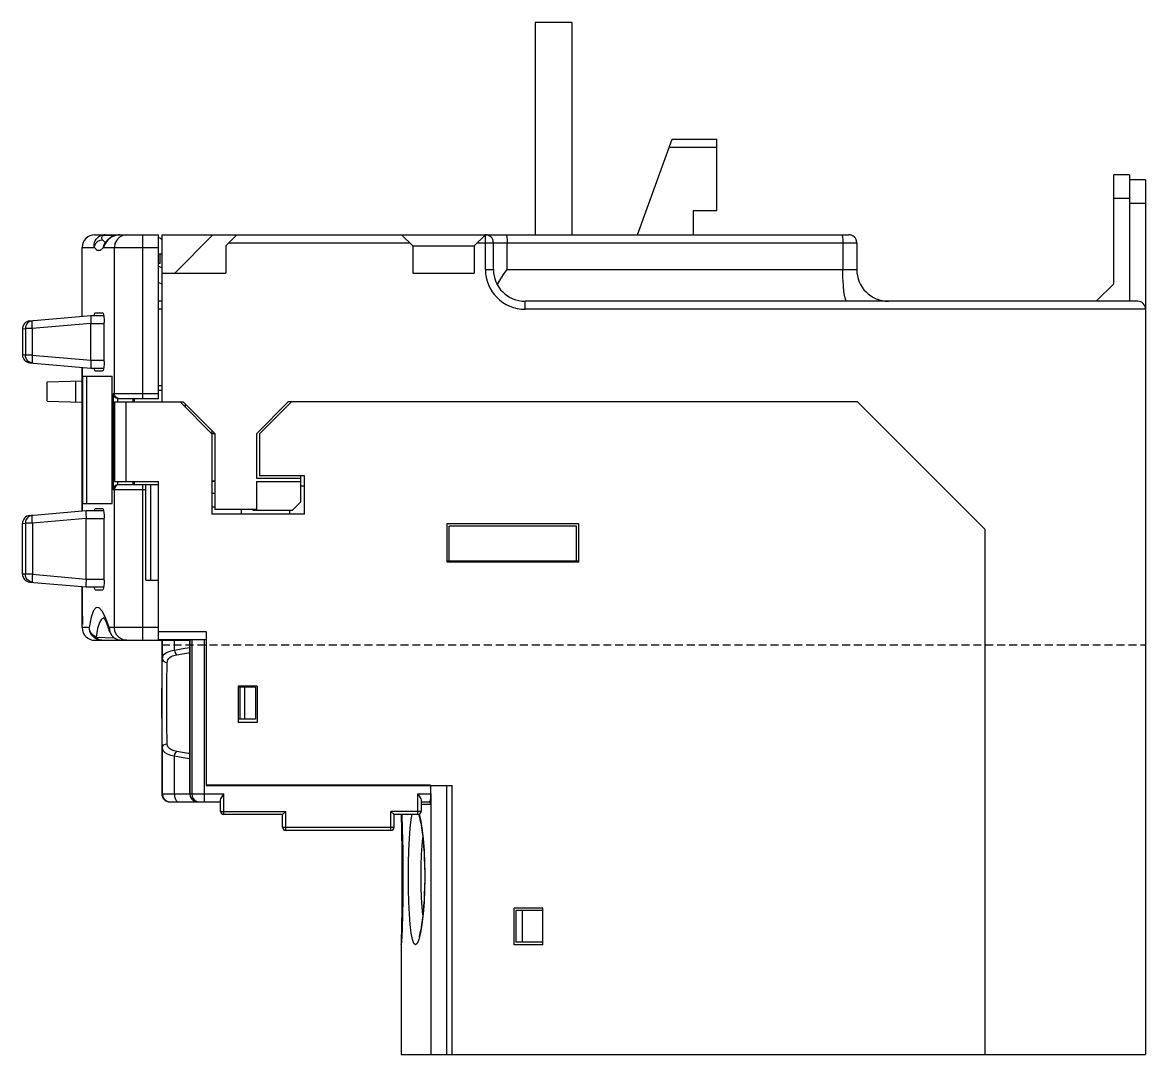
# Model space of a CAD drawing. Extents: x 0 to 70.6, y 0 to 64.8.
import ezdxf

# ---------------------------------------------------------------- set-up
doc = ezdxf.new("R2010")
doc.units = 0
doc.linetypes.add('DASHED', pattern=[0.75, 0.5, -0.25])
doc.layers.add('-15N-THT. THIẾT BỊ ĐÓNG MỞ', color=40, linetype='CONTINUOUS')

# ---------------------------------------------------------------- blocks, each defined once
blk = doc.blocks.new('06 - N - SC ROLE NHIỆT CHIẾU HÔNG LRD0xxx')
at = {"layer": '-15N-THT. THIẾT BỊ ĐÓNG MỞ'}
for p, q in [((-38.35, 39.09), (-38.35, 25.75)), ((-36.05, 39.09), (-38.349, 39.09)), ((-36.05, 39.09), (-36.05, 25.75)), ((-31.93, 25.75), (-29.746, 31.75)), ((-29.928, 31.25), (-26.93, 31.25)), ((-29.746, 31.75), (-26.93, 31.75)), ((-26.93, 27.25), (-26.93, 31.75)), ((-2, 22.675), (-2, 29.509)), ((-1, 29.508), (-2, 29.508)), ((-1, 29.509), (-1, 21.575)), ((0, 29.195), (-1, 29.195)), ((0, 29.195), (0, -25.75)), ((-1, 28.026), (-2, 28.026)), ((0, 27.713), (-1, 27.713)), ((-26.93, 27.25), (-28.43, 27.25)), ((-28.43, 27.25), (-28.43, 25.75)), ((-66.02, 25.75), (-62.02, 25.75)), ((-65.374, 25.272), (-65.544, 25.44)), ((-65.381, 25.75), (-65.426, 25.748)), ((-65.376, 25.726), (-65.376, 25.75)), ((-65.376, 25.726), (-64.679, 25.726)), ((-64.48, 25.75), (-64.524, 25.749)), ((-64.011, 25.75), (-64.254, 25.711)), ((-63.005, 15.455), (-63.005, 25.75)), ((-62.02, 15.455), (-62.02, 25.75)), ((-61.8, 25.75), (-18.65, 25.75)), ((-61.8, 15.25), (-61.8, 25.75)), ((-61, 23.35), (-58.6, 25.75)), ((-57.1, 25.75), (-57.8, 25.05)), ((-46.75, 25.75), (-46.05, 25.05)), ((-41.48, 25.75), (-42.18, 25.05)), ((-41.48, 23.575), (-41.48, 25.75)), ((-66.82, 20.627), (-66.82, 24.95)), ((-66.82, 24.95), (-66.041, 24.95)), ((-65.469, 24.95), (-62.02, 24.95)), ((-65.366, 25.263), (-65.403, 25.221)), ((-65.361, 25.269), (-65.374, 25.272)), ((-65.307, 25.284), (-65.37, 25.184)), ((-65.326, 25.31), (-65.366, 25.263)), ((-65.366, 25.263), (-65.366, 25.263)), ((-64.796, 15.755), (-64.796, 24.95)), ((-57.8, 25.05), (-57.8, 23.35)), ((-57.6, 25.25), (-46.25, 25.25)), ((-46.05, 25.05), (-46.05, 23.35)), ((-46.05, 25.05), (-42.18, 25.05)), ((-42.18, 25.05), (-42.18, 23.35)), ((-41.98, 25.25), (-18.15, 25.25)), ((-40.98, 23.575), (-40.98, 25.25)), ((-40.107, 23.575), (-40.107, 25.25)), ((-19.023, 25.25), (-19.023, 23.575)), ((-18.15, 25.25), (-18.15, 23.575)), ((-62.02, 24.55), (-61.8, 24.55)), ((-61.926, 23.95), (-61.926, 24.55)), ((-61.926, 23.95), (-62.02, 23.95)), ((-61.8, 23.675), (-62.02, 23.755)), ((-61.8, 23.35), (-57.8, 23.35)), ((-46.05, 23.35), (-42.18, 23.35)), ((-41.48, 23.575), (-40.98, 23.575)), ((-40.107, 23.575), (-18.15, 23.575)), ((-62.02, 22.755), (-61.8, 22.675)), ((-3.1, 21.575), (-2, 22.675)), ((-61.8, 21.575), (-62.02, 21.575)), ((-0.5, 21.575), (-38.98, 21.575)), ((-38.98, 21.075), (-38.98, 21.575)), ((-70.114, 20.339), (-66.27, 20.675)), ((-66.27, 20.675), (-65.47, 20.675)), ((-66.007, 20.85), (-65.535, 20.85)), ((-61.8, 21.075), (-62.02, 21.075)), ((0, 21.075), (-38.98, 21.075)), ((-70.57, 19.841), (-70.384, 19.855)), ((-70.57, 19.841), (-70.57, 18.209)), ((-70.384, 19.855), (-70.384, 18.195)), ((-69.95, 19.855), (-70.384, 19.855)), ((-66.27, 20.177), (-69.95, 19.855)), ((-69.95, 19.855), (-69.95, 18.195)), ((-66.27, 20.177), (-66.27, 20.175)), ((-66.27, 17.875), (-66.27, 20.175)), ((-66.27, 20.175), (-65.441, 20.175)), ((-65.441, 17.8), (-65.441, 20.25)), ((-70.384, 18.195), (-70.57, 18.209)), ((-69.95, 18.195), (-70.384, 18.195)), ((-70.114, 17.711), (-66.27, 17.375)), ((-69.95, 18.195), (-66.27, 17.873)), ((-66.27, 17.875), (-65.441, 17.875)), ((-66.27, 17.875), (-66.27, 17.873)), ((-66.82, 8.403), (-66.82, 17.423)), ((-66.792, 8.406), (-66.792, 17.421)), ((-66.27, 17.375), (-65.47, 17.375)), ((-66.007, 17.2), (-65.535, 17.2)), ((-69.02, 16.508), (-66.82, 16.566)), ((-69.02, 15.302), (-69.02, 16.508)), ((-67.22, 15.255), (-67.22, 16.555)), ((-66.779, 8.875), (-66.779, 16.875)), ((-66.779, 16.875), (-64.926, 16.875)), ((-66.533, 8.875), (-66.533, 16.875)), ((-64.926, 8.875), (-64.926, 16.875)), ((-62.02, 16.275), (-61.8, 16.275)), ((-62.02, 15.755), (-64.877, 15.755)), ((-64.877, 15.755), (-64.877, 9.755)), ((-61.8, 15.975), (-62.02, 15.975)), ((-69.02, 15.302), (-66.82, 15.244)), ((-64.777, 15.25), (-60.47, 15.25)), ((-64.777, 15.25), (-64.777, 10.25)), ((-64.582, 15.25), (-64.582, 15.46)), ((-62.02, 15.455), (-64.524, 15.455)), ((-64.07, 15.25), (-64.07, 10.25)), ((-63.612, 15.25), (-63.612, 15.455)), ((-63.57, 15.455), (-63.57, 15.25)), ((-63.52, 15.25), (-63.52, 15.455)), ((-58.67, 13.25), (-60.67, 15.25)), ((-60.47, 15.25), (-58.47, 13.25)), ((-60.319, 14.899), (-60.319, 15.099)), ((-53.87, 15.25), (-55.87, 13.25)), ((-53.67, 15.25), (-55.67, 13.25)), ((-18.1, 15.25), (-53.87, 15.25)), ((-18.1, 15.25), (-10.1, 7.25)), ((-58.67, 13.45), (-58.67, 8.2)), ((-58.669, 13.274), (-58.488, 13.268)), ((-58.47, 8.5), (-58.47, 13.25)), ((-55.87, 13.25), (-55.87, 10.45)), ((-55.67, 13.25), (-55.67, 10.6)), ((-52.85, 10.6), (-55.67, 10.6)), ((-53.1, 10.6), (-53.1, 8.95)), ((-52.85, 8.2), (-52.85, 10.6)), ((-64.777, 10.25), (-62.02, 10.25)), ((-64.582, 10.05), (-64.582, 10.25)), ((-64.524, 10.055), (-62.82, 10.055)), ((-63.612, 10.055), (-63.612, 10.25)), ((-63.57, 10.25), (-63.57, 10.055)), ((-63.52, 10.055), (-63.52, 10.25)), ((-63.005, 0.275), (-63.005, 10.055)), ((-62.82, 4.055), (-62.82, 10.038)), ((-62.803, 10.055), (-62.02, 10.055)), ((-62.52, 10.055), (-62.52, 4.055)), ((-62.02, 0.275), (-62.02, 10.25)), ((-58.67, 10.274), (-58.47, 10.267)), ((-58.47, 10.262), (-58.67, 10.269)), ((-55.87, 10.45), (-53.1, 10.45)), ((-55.87, 10.25), (-53.1, 10.25)), ((-55.87, 10.25), (-55.87, 8.5)), ((-52.85, 9.95), (-53.1, 9.964)), ((-64.877, 9.755), (-62.82, 9.755)), ((-64.796, 1.075), (-64.796, 9.755)), ((-58.67, 9.525), (-58.47, 9.525)), ((-66.779, 8.875), (-64.926, 8.875)), ((-66.007, 8.55), (-65.535, 8.55)), ((-58.67, 8.659), (-58.47, 8.659)), ((-55.87, 8.5), (-58.47, 8.5)), ((-56.8, 8.2), (-56.8, 8.5)), ((-56.1, 8.508), (-56.1, 8.45)), ((-53.1, 8.95), (-53.6, 8.45)), ((-70.114, 8.115), (-66.57, 8.425)), ((-66.57, 7.927), (-69.949, 7.631)), ((-66.57, 8.425), (-65.478, 8.425)), ((-66.57, 4.125), (-66.57, 7.925)), ((-66.57, 7.925), (-65.441, 7.925)), ((-65.441, 4.05), (-65.441, 7.95)), ((-52.85, 8.2), (-58.67, 8.2)), ((-56.1, 8.45), (-53.6, 8.45)), ((-53.8, 8.45), (-53.8, 8.2)), ((-70.57, 7.617), (-70.383, 7.631)), ((-70.57, 4.433), (-70.57, 7.617)), ((-70.383, 7.631), (-70.383, 4.419)), ((-69.949, 7.631), (-70.383, 7.631)), ((-69.949, 7.631), (-69.949, 4.419)), ((-35.6, 7.6), (-43.9, 7.6)), ((-43.9, 7.6), (-43.9, 5.2)), ((-35.75, 7.45), (-43.75, 7.45)), ((-43.75, 5.25), (-43.75, 7.45)), ((-35.75, 5.25), (-35.75, 7.45)), ((-35.6, 5.2), (-35.6, 7.6)), ((-10.1, 7.25), (-10.1, -25.75)), ((-35.6, 5.25), (-43.9, 5.25)), ((-43.9, 5.2), (-35.6, 5.2)), ((-41.8, 5.2), (-41.8, 5.25)), ((-41.3, 5.2), (-41.3, 5.25)), ((-37.8, 5.2), (-37.8, 5.25)), ((-36.6, 5.2), (-36.6, 5.25)), ((-36.3, 5.2), (-36.3, 5.25)), ((-70.383, 4.419), (-70.57, 4.433)), ((-69.949, 4.419), (-70.383, 4.419)), ((-69.949, 4.419), (-66.57, 4.123)), ((-70.114, 3.935), (-66.57, 3.625)), ((-66.82, 1.075), (-66.82, 3.647)), ((-66.792, 1.646), (-66.792, 3.644)), ((-66.57, 4.125), (-65.441, 4.125)), ((-66.57, 3.625), (-65.47, 3.625)), ((-62.82, 4.055), (-62.02, 4.055)), ((-66.007, 3.45), (-65.535, 3.45)), ((-66.797, 1.342), (-66.795, 1.421)), ((-66.795, 1.421), (-66.793, 1.518)), ((-66.791, 1.775), (-66.792, 1.621)), ((-65.436, 1.657), (-65.456, 1.665)), ((-65.129, 1.075), (-65.333, 1.644)), ((-66.82, 1.275), (-66.802, 1.275)), ((-66.382, 1.075), (-66.82, 1.075)), ((-66.802, 1.275), (-66.799, 1.292)), ((-66.799, 1.292), (-66.797, 1.342)), ((-65.199, 1.117), (-65.104, 0.834)), ((-65.129, 1.075), (-65.09, 0.828)), ((-62.02, 1.075), (-65.129, 1.075)), ((-65.104, 0.834), (-65.104, 0.834)), ((-62.02, 0.825), (-59.02, 0.825)), ((-59.02, 0.825), (-59.02, -8.85)), ((-66.02, 0.275), (-60.055, 0.275)), ((-65.933, 0.471), (-64.819, 0.435)), ((-65.585, 0.275), (-65.831, 0.314)), ((-64.011, 0.275), (-64.254, 0.314)), ((-62.02, 0.325), (-59.02, 0.325)), ((-61.82, 0.275), (-61.82, -9.375)), ((-61.774, -0.881), (-61.774, 0.275)), ((-61.023, -0.352), (-61.023, 0.275)), ((-60.055, -9.375), (-60.055, 0.325)), ((-60.048, 0.325), (-60.048, -9.375)), ((-59.937, 0.325), (-59.937, -9.375)), ((-59.149, 0.325), (-59.149, -9.875)), ((-57.02, -2.6), (-57.02, -4.9)), ((-55.82, -2.6), (-57.02, -2.6)), ((-55.92, -2.675), (-57.02, -2.675)), ((-56.92, -2.675), (-56.92, -4.675)), ((-56.62, -2.675), (-56.62, -4.675)), ((-55.92, -2.675), (-55.92, -4.675)), ((-55.82, -2.6), (-55.82, -4.9)), ((-55.92, -4.675), (-57.02, -4.675)), ((-55.82, -4.9), (-57.02, -4.9)), ((-61.774, -9.375), (-61.774, -6.469)), ((-61.023, -9.375), (-61.023, -6.998)), ((-44.92, -8.825), (-59.02, -8.825)), ((-59.02, -8.85), (-43.57, -8.85)), ((-44.92, -8.825), (-44.92, -9.375)), ((-43.931, -8.85), (-43.931, -25.75)), ((-43.57, -25.75), (-43.57, -8.85)), ((-61.82, -9.375), (-57.92, -9.375)), ((-61.429, -9.851), (-61.274, -9.875)), ((-61.32, -9.875), (-58.12, -9.875)), ((-58.12, -10.475), (-58.12, -9.775)), ((-57.92, -10.675), (-57.92, -9.375)), ((-45.72, -10.675), (-45.72, -9.375)), ((-45.72, -9.375), (-44.92, -9.375)), ((-45.52, -9.775), (-45.52, -10.475)), ((-45.52, -9.875), (-44.946, -9.875)), ((-44.946, -9.719), (-44.946, -10.05)), ((-44.916, -9.375), (-44.916, -25.75)), ((-58.12, -10.475), (-54.02, -10.475)), ((-54.22, -10.675), (-54.02, -10.475)), ((-54.02, -11.675), (-54.02, -10.475)), ((-45.52, -10.475), (-47.42, -10.475)), ((-47.42, -11.675), (-47.42, -10.475)), ((-47.22, -10.675), (-47.42, -10.475)), ((-44.946, -10.05), (-45.52, -10.05)), ((-54.22, -10.675), (-57.92, -10.675)), ((-54.22, -11.475), (-54.22, -10.675)), ((-45.72, -10.675), (-47.22, -10.675)), ((-47.22, -11.475), (-47.22, -10.675)), ((-46.766, -10.675), (-46.749, -11.674)), ((-46.74, -10.675), (-46.732, -10.858)), ((-46.732, -10.858), (-46.725, -11.036)), ((-46.725, -11.036), (-46.717, -11.244)), ((-46.717, -11.244), (-46.709, -11.482)), ((-54.22, -11.475), (-47.22, -11.475)), ((-47.42, -11.675), (-54.02, -11.675)), ((-46.749, -11.674), (-46.743, -12.096)), ((-46.709, -11.482), (-46.701, -11.752)), ((-46.701, -11.752), (-46.693, -12.052)), ((-46.743, -12.096), (-46.736, -12.578)), ((-46.693, -12.052), (-46.685, -12.383)), ((-46.685, -12.383), (-46.678, -12.742)), ((-46.678, -12.742), (-46.672, -13.128)), ((-46.675, -12.916), (-46.678, -12.742)), ((-46.672, -13.128), (-46.675, -12.916)), ((-46.725, -14.004), (-46.724, -14.55)), ((-46.665, -13.721), (-46.667, -13.539)), ((-46.664, -13.97), (-46.665, -13.721)), ((-46.663, -14.192), (-46.662, -14.55)), ((-46.663, -14.858), (-46.662, -14.55)), ((-46.662, -14.55), (-46.663, -14.858)), ((-46.662, -14.55), (-46.662, -14.418)), ((-46.665, -15.246), (-46.668, -15.622)), ((-46.668, -15.622), (-46.665, -15.379)), ((-46.663, -14.858), (-46.665, -15.246)), ((-46.665, -15.379), (-46.665, -15.246)), ((-46.73, -15.928), (-46.735, -16.45)), ((-46.672, -15.982), (-46.678, -16.326)), ((-46.678, -16.326), (-46.675, -16.184)), ((-46.675, -16.184), (-46.672, -15.982)), ((-46.668, -15.622), (-46.672, -15.982)), ((-46.741, -16.923), (-46.748, -17.342)), ((-46.735, -16.45), (-46.741, -16.923)), ((-46.684, -16.651), (-46.691, -16.955)), ((-46.678, -16.326), (-46.684, -16.651)), ((-37.87, -16.55), (-39.67, -16.55)), ((-39.67, -18.85), (-39.67, -16.55)), ((-37.87, -16.7), (-39.57, -16.7)), ((-39.57, -16.7), (-39.57, -18.7)), ((-39.17, -16.7), (-39.17, -18.7)), ((-37.87, -18.85), (-37.87, -16.55)), ((-46.706, -17.496), (-46.713, -17.731)), ((-46.698, -17.237), (-46.706, -17.496)), ((-46.691, -16.955), (-46.698, -17.237)), ((-46.731, -18.212), (-46.741, -18.428)), ((-46.721, -17.942), (-46.731, -18.212)), ((-46.713, -17.731), (-46.721, -17.942)), ((-46.769, -18.615), (-46.77, -18.73)), ((-46.77, -18.73), (-46.77, -25.75)), ((-46.765, -18.367), (-46.769, -18.615)), ((-46.746, -18.542), (-46.751, -18.632)), ((-46.741, -18.428), (-46.746, -18.542)), ((-37.87, -18.85), (-39.67, -18.85)), ((-37.87, -18.7), (-39.57, -18.7)), ((-46.77, -25.75), (0, -25.75))]:
    blk.add_line(p, q, dxfattribs=at)
at = {"layer": '-15N-THT. THIẾT BỊ ĐÓNG MỞ', "color": 6, "linetype": 'DASHED'}
blk.add_line((-61.82, 0), (0, 0), dxfattribs=at)
at = {"layer": '-15N-THT. THIẾT BỊ ĐÓNG MỞ'}
for points in [[(-66.041, 24.95), (-66.057, 25.062), (-66.055, 25.172), (-66.035, 25.278), (-65.997, 25.379), (-65.941, 25.474), (-65.865, 25.562), (-65.767, 25.639), (-65.654, 25.697), (-65.523, 25.736), (-65.426, 25.748)], [(-66.041, 24.95), (-66.014, 25.099), (-65.942, 25.235), (-65.832, 25.343), (-65.696, 25.414), (-65.544, 25.44)], [(-65.544, 25.44), (-65.565, 25.48), (-65.578, 25.52), (-65.582, 25.558), (-65.578, 25.594), (-65.566, 25.628), (-65.545, 25.659), (-65.515, 25.686), (-65.477, 25.707), (-65.43, 25.721), (-65.376, 25.726)], [(-64.524, 25.748), (-64.554, 25.746), (-64.662, 25.731), (-64.761, 25.704), (-64.855, 25.668), (-64.95, 25.621), (-65.039, 25.567), (-65.122, 25.507), (-65.197, 25.443), (-65.265, 25.378), (-65.326, 25.31)], [(-64.524, 25.749), (-64.667, 25.729), (-64.836, 25.674), (-64.988, 25.592), (-65.119, 25.493), (-65.225, 25.388), (-65.307, 25.284)], [(-64.254, 25.711), (-64.472, 25.597), (-64.646, 25.42), (-64.758, 25.197), (-64.796, 24.95)], [(-61.8, 25.433), (-61.8, 25.434), (-61.9, 25.515), (-62.02, 25.585)], [(-40.171, 25.75), (-40.147, 25.712), (-40.126, 25.604), (-40.112, 25.441), (-40.107, 25.25)], [(-19.086, 25.75), (-19.062, 25.712), (-19.041, 25.604), (-19.027, 25.441), (-19.023, 25.25)], [(-65.469, 24.95), (-65.677, 24.772), (-65.869, 24.773), (-66.041, 24.95)], [(-65.469, 24.95), (-65.449, 25.104), (-65.381, 25.243), (-65.366, 25.263)], [(-65.37, 25.184), (-65.415, 25.094), (-65.448, 25.015), (-65.469, 24.95)], [(-40.731, 22.608), (-40.544, 22.923), (-40.333, 23.247), (-40.107, 23.575)], [(-18.768, 21.575), (-18.834, 21.643), (-18.895, 21.843), (-18.948, 22.161), (-18.989, 22.575), (-19.014, 23.057), (-19.023, 23.575)], [(-66.27, 20.675), (-66.274, 20.662), (-66.277, 20.625), (-66.279, 20.566), (-66.279, 20.487), (-66.277, 20.393), (-66.274, 20.288), (-66.27, 20.177)], [(-66.057, 20.675), (-66.05, 20.734), (-66.03, 20.821), (-66.007, 20.85)], [(-65.535, 20.85), (-65.506, 20.821), (-65.48, 20.734), (-65.459, 20.603), (-65.445, 20.434), (-65.441, 20.25)], [(-69.95, 20.353), (-70.05, 20.333), (-70.143, 20.292), (-70.225, 20.23), (-70.293, 20.152), (-70.344, 20.061), (-70.375, 19.96), (-70.384, 19.855)], [(-69.95, 19.855), (-69.959, 19.965), (-69.965, 20.07), (-69.968, 20.164), (-69.968, 20.243), (-69.965, 20.302), (-69.959, 20.34), (-69.95, 20.353)], [(-69.95, 17.697), (-70.05, 17.717), (-70.143, 17.758), (-70.225, 17.82), (-70.293, 17.898), (-70.344, 17.989), (-70.375, 18.09), (-70.384, 18.195)], [(-69.95, 18.195), (-69.959, 18.085), (-69.965, 17.98), (-69.968, 17.886), (-69.968, 17.807), (-69.965, 17.747), (-69.959, 17.71), (-69.95, 17.697)], [(-66.27, 17.873), (-66.274, 17.762), (-66.277, 17.657), (-66.279, 17.563), (-66.279, 17.484), (-66.277, 17.425), (-66.274, 17.388), (-66.27, 17.375)], [(-65.441, 17.8), (-65.445, 17.616), (-65.459, 17.447), (-65.48, 17.316), (-65.506, 17.229), (-65.535, 17.2)], [(-66.007, 17.2), (-66.03, 17.229), (-66.05, 17.316), (-66.057, 17.375)], [(-64.582, 15.46), (-64.68, 15.495), (-64.757, 15.549), (-64.815, 15.613), (-64.855, 15.684), (-64.877, 15.755)], [(-64.502, 15.455), (-64.614, 15.478), (-64.71, 15.543), (-64.774, 15.64), (-64.796, 15.755)], [(-64.582, 15.46), (-64.563, 15.457), (-64.544, 15.456), (-64.524, 15.455)], [(-64.582, 10.05), (-64.68, 10.015), (-64.757, 9.961), (-64.815, 9.897), (-64.855, 9.826), (-64.877, 9.755)], [(-64.502, 10.055), (-64.614, 10.032), (-64.71, 9.967), (-64.774, 9.87), (-64.796, 9.755)], [(-64.582, 10.05), (-64.563, 10.053), (-64.544, 10.054), (-64.524, 10.055)], [(-62.803, 10.055), (-62.812, 10.053), (-62.818, 10.047), (-62.82, 10.038)], [(-66.051, 8.425), (-66.05, 8.434), (-66.03, 8.521), (-66.007, 8.55)], [(-65.535, 8.55), (-65.506, 8.521), (-65.48, 8.434), (-65.459, 8.303), (-65.445, 8.134), (-65.441, 7.95)], [(-69.949, 8.129), (-70.064, 8.104), (-70.17, 8.05), (-70.26, 7.97), (-70.328, 7.869), (-70.37, 7.754), (-70.383, 7.631)], [(-69.949, 7.631), (-69.958, 7.759), (-69.964, 7.879), (-69.966, 7.982), (-69.964, 8.061), (-69.958, 8.112), (-69.949, 8.129)], [(-66.57, 8.425), (-66.575, 8.408), (-66.578, 8.358), (-66.579, 8.279), (-66.578, 8.175), (-66.575, 8.055), (-66.57, 7.927)], [(-69.949, 3.921), (-70.064, 3.946), (-70.17, 4), (-70.26, 4.08), (-70.328, 4.181), (-70.37, 4.296), (-70.383, 4.419)], [(-69.949, 4.419), (-69.958, 4.291), (-69.964, 4.171), (-69.966, 4.068), (-69.964, 3.989), (-69.958, 3.938), (-69.949, 3.921)], [(-66.57, 4.123), (-66.575, 3.995), (-66.578, 3.875), (-66.579, 3.771), (-66.578, 3.692), (-66.575, 3.642), (-66.57, 3.625)], [(-66.007, 3.45), (-66.03, 3.479), (-66.05, 3.566), (-66.057, 3.625)], [(-65.441, 4.05), (-65.445, 3.866), (-65.459, 3.697), (-65.48, 3.566), (-65.506, 3.479), (-65.535, 3.45)], [(-65.333, 1.644), (-65.547, 2.081), (-65.753, 2.319), (-65.942, 2.339), (-66.11, 2.139), (-66.257, 1.718), (-66.382, 1.075)], [(-66.792, 1.646), (-66.794, 1.48), (-66.796, 1.371), (-66.799, 1.299), (-66.802, 1.275)], [(-65.456, 1.665), (-65.608, 1.607), (-65.738, 1.389), (-65.846, 1.011), (-65.933, 0.471)], [(-65.466, 1.704), (-65.468, 1.705), (-65.441, 1.666), (-65.379, 1.554), (-65.296, 1.371), (-65.199, 1.117)], [(-65.933, 0.471), (-66.111, 0.58), (-66.251, 0.724), (-66.344, 0.893), (-66.382, 1.075)], [(-65.831, 0.314), (-66.053, 0.428), (-66.23, 0.605), (-66.343, 0.828), (-66.382, 1.075)], [(-65.104, 0.834), (-65.115, 0.874), (-65.129, 1.075)], [(-65.104, 0.834), (-64.997, 0.616), (-64.827, 0.439), (-64.593, 0.316), (-64.341, 0.275)], [(-65.09, 0.828), (-64.979, 0.605), (-64.804, 0.428), (-64.585, 0.314)], [(-64.254, 0.314), (-64.472, 0.428), (-64.646, 0.605), (-64.758, 0.828), (-64.796, 1.075)], [(-65.933, 0.471), (-65.827, 0.363), (-65.707, 0.296), (-65.585, 0.275)], [(-61.774, -0.881), (-61.76, -0.783), (-61.722, -0.689), (-61.659, -0.603), (-61.572, -0.53), (-61.467, -0.472), (-61.357, -0.429), (-61.247, -0.397), (-61.137, -0.372), (-61.023, -0.352)], [(-61.474, -1.12), (-61.463, -1.031), (-61.433, -0.945), (-61.382, -0.866), (-61.312, -0.8), (-61.229, -0.747), (-61.141, -0.707), (-61.053, -0.678), (-60.965, -0.655), (-60.874, -0.637)], [(-61.023, -0.352), (-60.694, -0.282), (-60.358, -0.215), (-60.055, -0.178)], [(-61.023, -0.352), (-60.992, -0.476), (-60.939, -0.577), (-60.874, -0.637)], [(-60.874, -0.637), (-60.512, -0.573), (-60.142, -0.512), (-60.055, -0.503)], [(-61.804, -3.675), (-61.803, -3.029), (-61.8, -2.406), (-61.795, -1.828), (-61.786, -1.314), (-61.774, -0.881)], [(-61.774, -0.881), (-61.75, -0.971), (-61.685, -1.049), (-61.588, -1.101), (-61.474, -1.12)], [(-61.504, -3.675), (-61.503, -3.083), (-61.5, -2.514), (-61.495, -1.986), (-61.486, -1.517), (-61.474, -1.12)], [(-61.774, -6.469), (-61.786, -6.035), (-61.795, -5.521), (-61.8, -4.944), (-61.803, -4.321), (-61.804, -3.675)], [(-61.474, -6.23), (-61.486, -5.833), (-61.495, -5.364), (-61.5, -4.836), (-61.503, -4.267), (-61.504, -3.675)], [(-61.774, -6.469), (-61.75, -6.379), (-61.685, -6.301), (-61.588, -6.249), (-61.474, -6.23)], [(-60.874, -6.713), (-61.044, -6.675), (-61.214, -6.611), (-61.339, -6.528), (-61.419, -6.431), (-61.46, -6.33), (-61.474, -6.23)], [(-61.023, -6.998), (-61.237, -6.956), (-61.449, -6.886), (-61.606, -6.795), (-61.705, -6.69), (-61.757, -6.578), (-61.774, -6.469)], [(-61.023, -6.998), (-60.992, -6.874), (-60.939, -6.773), (-60.874, -6.713)], [(-60.055, -7.172), (-60.356, -7.135), (-60.693, -7.068), (-61.023, -6.998)], [(-60.055, -6.847), (-60.14, -6.839), (-60.511, -6.777), (-60.874, -6.713)], [(-61.774, -9.375), (-61.75, -9.53), (-61.679, -9.669), (-61.568, -9.78), (-61.429, -9.851)], [(-61.023, -9.375), (-61.011, -9.53), (-60.976, -9.669), (-60.92, -9.78), (-60.851, -9.851), (-60.774, -9.875)], [(-60.055, -9.375), (-60.03, -9.53), (-59.959, -9.669), (-59.849, -9.78), (-59.71, -9.85), (-59.555, -9.875)], [(-60.048, -9.375), (-60.024, -9.53), (-59.954, -9.669), (-59.845, -9.78), (-59.707, -9.851)], [(-59.937, -9.375), (-59.913, -9.53), (-59.843, -9.669), (-59.734, -9.78), (-59.597, -9.851), (-59.445, -9.875)], [(-58.12, -9.775), (-58.098, -9.687), (-58.049, -9.587), (-57.987, -9.482), (-57.92, -9.375)], [(-45.72, -9.375), (-45.653, -9.482), (-45.591, -9.587), (-45.542, -9.687), (-45.52, -9.775)], [(-44.92, -9.375), (-44.924, -9.528), (-44.937, -9.669), (-44.956, -9.778), (-44.981, -9.85), (-45.008, -9.875)], [(-46.717, -11.244), (-46.726, -10.981), (-46.74, -10.675)], [(-46.319, -14.55), (-46.312, -13.722), (-46.291, -12.918), (-46.256, -12.175), (-46.207, -11.521), (-46.143, -10.983), (-46.084, -10.675)], [(-45.667, -10.743), (-45.666, -10.744), (-45.652, -10.779), (-45.626, -10.859), (-45.594, -10.976), (-45.56, -11.129), (-45.524, -11.315), (-45.488, -11.533), (-45.453, -11.782), (-45.419, -12.06), (-45.388, -12.366), (-45.361, -12.698), (-45.337, -13.053), (-45.318, -13.428), (-45.304, -13.819), (-45.296, -14.224), (-45.294, -14.55)], [(-45.647, -10.661), (-45.564, -10.988), (-45.471, -11.529), (-45.393, -12.184), (-45.334, -12.926), (-45.297, -13.727), (-45.285, -14.55)], [(-46.701, -11.752), (-46.708, -11.519), (-46.714, -11.359)], [(-46.736, -12.578), (-46.73, -13.114), (-46.728, -13.4), (-46.726, -13.697), (-46.725, -14.004)], [(-46.685, -12.383), (-46.689, -12.172), (-46.693, -12.052)], [(-45.522, -14.55), (-45.515, -13.869), (-45.494, -13.214), (-45.459, -12.609), (-45.413, -12.119)], [(-46.672, -13.128), (-46.667, -13.539), (-46.665, -13.752), (-46.664, -13.97), (-46.663, -14.192)], [(-46.724, -14.55), (-46.725, -15.066), (-46.726, -15.362), (-46.728, -15.65), (-46.73, -15.928)], [(-45.564, -18.112), (-45.667, -18.516), (-45.773, -18.765), (-45.878, -18.85), (-45.976, -18.766), (-46.066, -18.518), (-46.143, -18.117), (-46.207, -17.579), (-46.256, -16.925), (-46.291, -16.182), (-46.312, -15.378), (-46.319, -14.55)], [(-45.294, -14.55), (-45.296, -14.868), (-45.304, -15.274), (-45.318, -15.666), (-45.337, -16.042), (-45.36, -16.397), (-45.388, -16.73), (-45.419, -17.036), (-45.452, -17.315), (-45.487, -17.564), (-45.523, -17.783), (-45.559, -17.969), (-45.594, -18.122), (-45.626, -18.24), (-45.652, -18.32), (-45.658, -18.337)], [(-45.285, -14.55), (-45.297, -15.373), (-45.334, -16.174), (-45.393, -16.916), (-45.471, -17.571), (-45.564, -18.112)], [(-45.413, -16.981), (-45.459, -16.491), (-45.494, -15.886), (-45.515, -15.231), (-45.522, -14.55)], [(-46.698, -17.237), (-46.689, -16.928), (-46.687, -16.806)], [(-46.748, -17.342), (-46.759, -18.01), (-46.765, -18.367)], [(-46.713, -17.731), (-46.708, -17.581), (-46.702, -17.369)], [(-46.758, -18.767), (-46.744, -18.52), (-46.726, -18.119), (-46.721, -17.942)], [(-46.77, -18.754), (-46.767, -18.85), (-46.758, -18.767)], [(-46.751, -18.632), (-46.755, -18.697), (-46.757, -18.72), (-46.758, -18.736), (-46.758, -18.739)]]:
    blk.add_lwpolyline(points, dxfattribs=at)
for centre, radius, start, end in [((-66.02, 24.95), 0.8, 90, 180), ((-41.48, 25.25), 0.5, 0, 90), ((-18.65, 25.25), 0.5, 0, 90), ((-38.98, 23.575), 2.5, 180, 270), ((-38.98, 23.575), 2, 180, 270), ((-16.15, 23.575), 2, 180, 270), ((-0.5, 21.075), 0.5, 0, 90), ((-70.07, 19.841), 0.5, 95, 179.99999), ((-70.07, 18.209), 0.5, 180.00001, 265), ((-70.07, 7.617), 0.5, 95, 180), ((-70.07, 4.433), 0.5, 180, 265), ((-66.02, 1.075), 0.8, 180, 270), ((-61.32, -9.375), 0.5, 180, 270), ((-57.92, -10.475), 0.2, 180, 270), ((-45.72, -10.475), 0.2, 270, 0), ((-54.02, -11.475), 0.2, 180, 270), ((-47.42, -11.475), 0.2, 270, 0)]:
    blk.add_arc(centre, radius, start, end, dxfattribs=at)

msp = doc.modelspace()

# ---------------------------------------------------------------- block references
msp.add_blockref('06 - N - SC ROLE NHIỆT CHIẾU HÔNG LRD0xxx', (70.57, 25.75))

doc.saveas('drawing.dxf')
